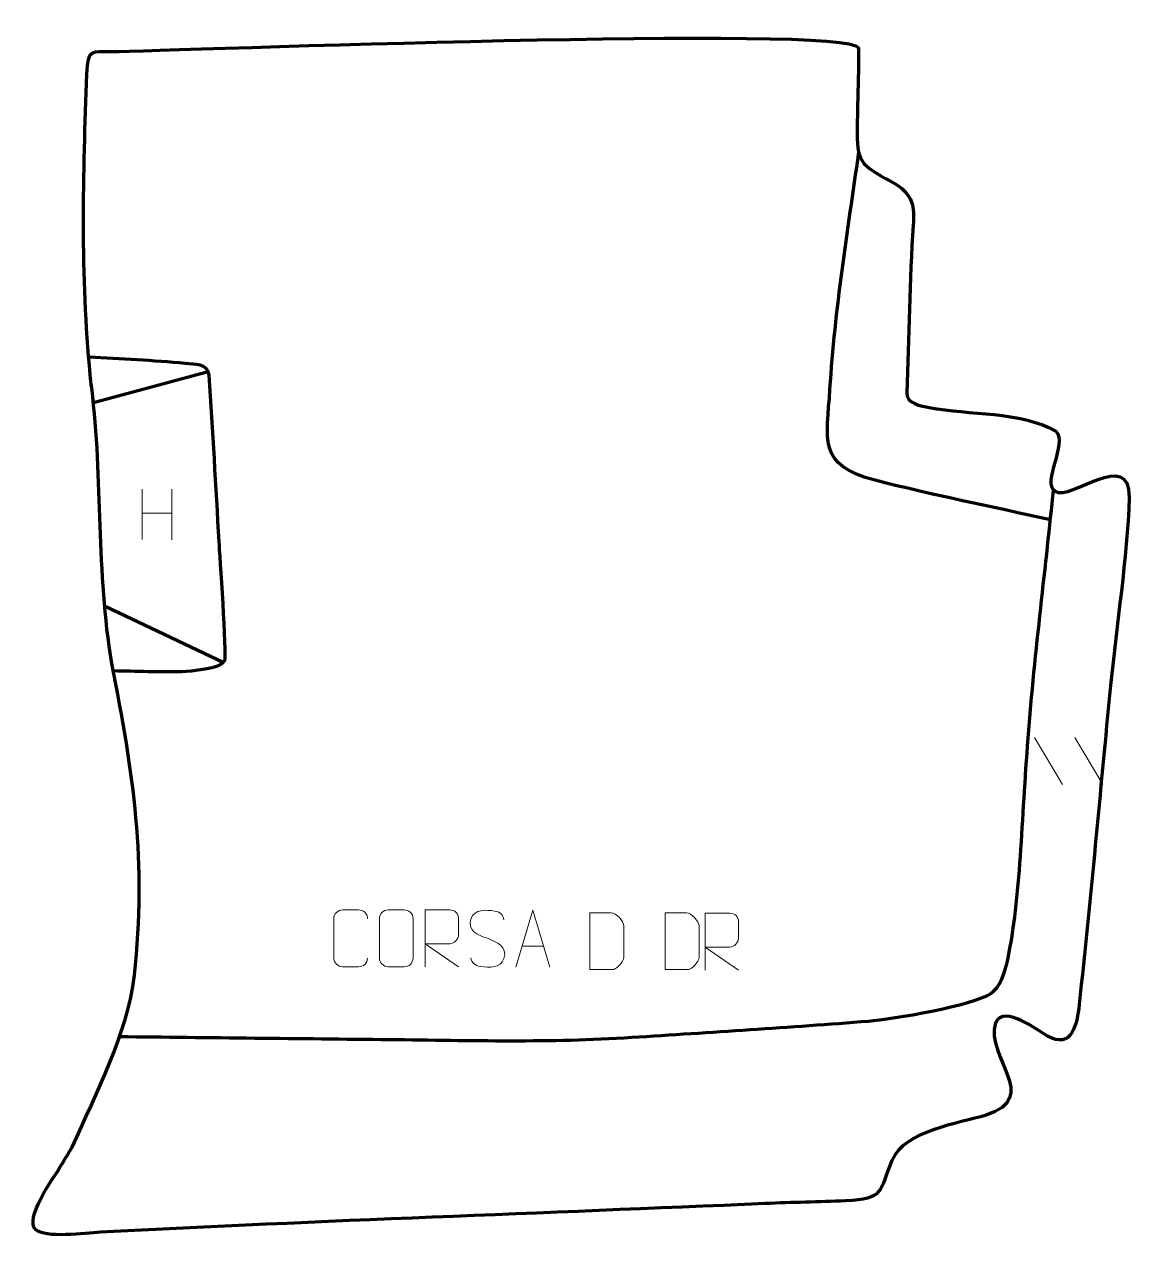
# Model space of a CAD drawing. Header units: millimetres. Extents: x 974 to 1459, y 238 to 771.
import ezdxf

# ---------------------------------------------------------------- set-up
doc = ezdxf.new("R2010")
doc.units = ezdxf.units.MM
doc.header["$MEASUREMENT"] = 0
doc.layers.add('layer 2', color=7, linetype='Continuous')
doc.layers.add('layer 3', color=7, linetype='Continuous')

msp = doc.modelspace()

# ---------------------------------------------------------------- linework, layer by layer
at = {"layer": 'layer 2', "color": 142, "lineweight": 158}
for points, knots in [([(1424.2697, 553.6105), (1398.9091, 559.2843), (1372.4292, 564.5556), (1347.3549, 570.9825), (1347.3549, 570.9825), (1321.7614, 577.5424), (1326.1198, 588.9898), (1327.4833, 611.0409), (1327.4833, 611.0409), (1329.6543, 646.1494), (1335.2504, 680.1184), (1340.1424, 714.8671)], [0, 0, 0, 0, 0.25, 0.25, 0.25, 0.25, 0.5, 0.5, 0.5, 0.5, 1, 1, 1, 1]), ([(1012.9428, 487.4377), (1022.4666, 487.3127), (1033.8814, 486.7295), (1043.1773, 487.1221), (1043.1773, 487.1221), (1046.4892, 487.262), (1060.4315, 488.264), (1061.8593, 491.8263), (1061.8593, 491.8263), (1062.8045, 494.1844), (1059.6787, 539.0678), (1059.3966, 543.9305), (1059.3966, 543.9305), (1057.986, 568.3788), (1056.7165, 592.6393), (1054.9557, 617.0806), (1054.9557, 617.0806), (1054.5809, 622.2834), (1048.5142, 621.9116), (1044.5509, 622.2835), (1044.5509, 622.2835), (1030.6482, 623.5883), (1016.1462, 624.3013), (1002.1652, 624.9868)], [0, 0, 0, 0, 0.14285714, 0.14285714, 0.14285714, 0.14285714, 0.28571429, 0.28571429, 0.28571429, 0.28571429, 0.42857143, 0.42857143, 0.42857143, 0.42857143, 0.57142857, 0.57142857, 0.57142857, 0.57142857, 0.71428571, 0.71428571, 0.71428571, 0.71428571, 1, 1, 1, 1]), ([(1015.7287, 326.7853), (1055.1757, 326.3584), (1094.6228, 325.9315), (1134.0698, 325.5047), (1134.0698, 325.5047), (1170.2761, 325.1128), (1204.3579, 324.0899), (1240.5145, 326.4418), (1240.5145, 326.4418), (1275.136, 328.6938), (1309.7531, 330.8325), (1344.3404, 333.5838), (1344.3404, 333.5838), (1354.681, 334.4096), (1390.5075, 340.4135), (1398.107, 345.7274), (1398.107, 345.7274), (1401.8861, 348.3699), (1404.1076, 353.9445), (1405.4767, 360.4565), (1405.4767, 360.4565), (1411.152, 387.4498), (1411.6864, 422.3469), (1414.4433, 457.79), (1414.4433, 457.79), (1417.4357, 496.2614), (1422.5166, 535.412), (1425.5367, 566.7369)], [0, 0, 0, 0, 0.125, 0.125, 0.125, 0.125, 0.25, 0.25, 0.25, 0.25, 0.375, 0.375, 0.375, 0.375, 0.5, 0.5, 0.5, 0.5, 0.625, 0.625, 0.625, 0.625, 0.75, 0.75, 0.75, 0.75, 1, 1, 1, 1])]:
    msp.add_open_spline(points, degree=3, knots=knots, dxfattribs=at)
for points in [[(1004.1887, 605.2207), (1004.1887, 605.2207), (1054.5939, 618.8299), (1054.5939, 618.8299)], [(1009.1157, 515.9552), (1009.1157, 515.9552), (1061.4598, 491.0412), (1061.4598, 491.0412)]]:
    msp.add_open_spline(points, degree=3, dxfattribs=at)
at = {"layer": 'layer 2', "color": 250, "lineweight": 9}
for points in [[(1025.5431, 567.1626), (1025.5431, 567.1626), (1025.5431, 544.9699), (1025.5431, 544.9699)], [(1038.6588, 567.1626), (1038.6588, 567.1626), (1038.6588, 544.8123), (1038.6588, 544.8123)], [(1025.5606, 556.5202), (1025.5606, 556.5202), (1038.6588, 556.5202), (1038.6588, 556.5202)], [(1417.1699, 458.0162), (1417.1699, 458.0162), (1429.5342, 437.4719), (1429.5342, 437.4719)], [(1434.8998, 458.0162), (1434.8998, 458.0162), (1447.2641, 437.4719), (1447.2641, 437.4719)]]:
    msp.add_open_spline(points, degree=3, dxfattribs=at)
at = {"layer": 'layer 3', "color": 242, "lineweight": 158}
msp.add_open_spline([(1354.3071, 702.2314), (1340.7079, 709.5193), (1339.278, 710.4622), (1339.4003, 726.4278), (1339.4003, 726.4278), (1339.4613, 730.4545), (1340.3301, 759.6691), (1339.926, 760.8994), (1339.926, 760.8994), (1336.5424, 771.201), (1037.5456, 759.5236), (1012.3065, 759.2157), (1012.3065, 759.2157), (1003.5358, 759.1166), (1001.7859, 760.9014), (1001.3507, 749.3547), (1001.3507, 749.3547), (999.7159, 705.9822), (998.5453, 660.4072), (1002.8305, 617.3274), (1002.8305, 617.3274), (1003.0234, 615.4123), (1003.2332, 613.5027), (1003.4547, 611.5908), (1003.4547, 611.5908), (1008.5216, 571.2258), (1005.3836, 530.718), (1012.3322, 490.5788), (1012.3322, 490.5788), (1021.8771, 441.6689), (1027.6265, 403.8843), (1022.2562, 353.6627), (1022.2562, 353.6627), (1018.9922, 327.5145), (1005.5064, 302.0893), (994.8557, 278.1456), (994.8557, 278.1456), (993.0367, 275.1311), (991.2002, 272.1297), (989.3666, 269.1243), (989.3666, 269.1243), (986.2367, 263.9944), (973.8787, 246.9433), (978.8454, 242.0553), (978.8454, 242.0553), (982.9393, 238.0263), (1000.8494, 240.5233), (1007.1274, 240.8519), (1007.1274, 240.8519), (1104.303, 245.9389), (1201.8452, 249.2097), (1299.0936, 253.4623), (1299.0936, 253.4623), (1310.8441, 253.977), (1322.6538, 254.1089), (1334.3003, 254.6369), (1334.3003, 254.6369), (1351.4345, 255.4137), (1349.0859, 258.7491), (1354.6995, 272.4215), (1354.6995, 272.4215), (1359.9905, 285.308), (1383.9693, 288.7171), (1396.0675, 292.2019), (1396.0675, 292.2019), (1420.2593, 300.4109), (1395.582, 317.3502), (1400.06, 332.8326), (1400.06, 332.8326), (1404.1753, 340.9642), (1418.5787, 329.4395), (1422.9561, 326.9978), (1422.9561, 326.9978), (1433.7567, 320.9734), (1435.8609, 332.0497), (1436.825, 340.8189), (1436.825, 340.8189), (1441.965, 387.5684), (1446.0118, 434.1467), (1450.6115, 480.9198), (1450.6115, 480.9198), (1453.2925, 508.0299), (1457.8362, 536.3898), (1458.8163, 563.3791), (1458.8163, 563.3791), (1459.0238, 585.6682), (1433.1775, 561.5038), (1426.201, 566.1685), (1426.201, 566.1685), (1420.1231, 570.2325), (1432.0334, 587.1348), (1426.6106, 592.5522), (1426.6106, 592.5522), (1410.7505, 601.615), (1388.6055, 599.5205), (1371.0421, 602.9092), (1371.0421, 602.9092), (1367.6669, 603.5604), (1360.9289, 604.8126), (1361.1377, 609.3873), (1361.1377, 609.3873), (1362.2492, 633.7288), (1362.2931, 658.8247), (1364.0046, 682.9645), (1364.0046, 682.9645), (1364.5755, 691.0149), (1364.3351, 696.5528), (1354.3071, 702.2314)], degree=3, knots=[0, 0, 0, 0, 0.03571429, 0.03571429, 0.03571429, 0.03571429, 0.07142857, 0.07142857, 0.07142857, 0.07142857, 0.10714286, 0.10714286, 0.10714286, 0.10714286, 0.14285714, 0.14285714, 0.14285714, 0.14285714, 0.17857143, 0.17857143, 0.17857143, 0.17857143, 0.21428571, 0.21428571, 0.21428571, 0.21428571, 0.25, 0.25, 0.25, 0.25, 0.28571429, 0.28571429, 0.28571429, 0.28571429, 0.32142857, 0.32142857, 0.32142857, 0.32142857, 0.35714286, 0.35714286, 0.35714286, 0.35714286, 0.39285714, 0.39285714, 0.39285714, 0.39285714, 0.42857143, 0.42857143, 0.42857143, 0.42857143, 0.46428571, 0.46428571, 0.46428571, 0.46428571, 0.5, 0.5, 0.5, 0.5, 0.53571429, 0.53571429, 0.53571429, 0.53571429, 0.57142857, 0.57142857, 0.57142857, 0.57142857, 0.60714286, 0.60714286, 0.60714286, 0.60714286, 0.64285714, 0.64285714, 0.64285714, 0.64285714, 0.67857143, 0.67857143, 0.67857143, 0.67857143, 0.71428571, 0.71428571, 0.71428571, 0.71428571, 0.75, 0.75, 0.75, 0.75, 0.78571429, 0.78571429, 0.78571429, 0.78571429, 0.82142857, 0.82142857, 0.82142857, 0.82142857, 0.85714286, 0.85714286, 0.85714286, 0.85714286, 0.89285714, 0.89285714, 0.89285714, 0.89285714, 0.92857143, 0.92857143, 0.92857143, 0.92857143, 1, 1, 1, 1], dxfattribs=at)
at = {"layer": 'layer 3', "color": 250, "lineweight": 9}
for points, knots in [([(1124.5469, 361.2499), (1124.4071, 358.9265), (1122.7299, 357.4469), (1120.5822, 357.4361), (1120.5822, 357.4361), (1118.2503, 357.4365), (1115.9184, 357.4365), (1113.5869, 357.4361), (1113.5869, 357.4361), (1111.6619, 357.3307), (1109.6898, 359.2152), (1109.701, 361.2325), (1109.701, 361.2325), (1109.7014, 367.0026), (1109.7014, 372.7723), (1109.701, 378.5416), (1109.701, 378.5416), (1109.7052, 380.6797), (1111.4519, 382.3989), (1113.6043, 382.3854), (1113.6043, 382.3854), (1115.93, 382.3854), (1118.2561, 382.3854), (1120.5822, 382.3854), (1120.5822, 382.3854), (1122.5288, 382.4209), (1124.5202, 380.9294), (1124.5469, 378.4918)], [0, 0, 0, 0, 0.125, 0.125, 0.125, 0.125, 0.25, 0.25, 0.25, 0.25, 0.375, 0.375, 0.375, 0.375, 0.5, 0.5, 0.5, 0.5, 0.625, 0.625, 0.625, 0.625, 0.75, 0.75, 0.75, 0.75, 1, 1, 1, 1]), ([(1133.6043, 382.3854), (1135.93, 382.3854), (1138.2561, 382.3854), (1140.5822, 382.3854), (1140.5822, 382.3854), (1142.5288, 382.421), (1144.5202, 380.9294), (1144.5469, 378.4918), (1144.5469, 378.4918), (1144.5465, 372.7449), (1144.5465, 366.9976), (1144.5469, 361.2499), (1144.5469, 361.2499), (1144.4071, 358.9265), (1142.7299, 357.4469), (1140.5822, 357.4361), (1140.5822, 357.4361), (1138.2503, 357.4365), (1135.9184, 357.4365), (1133.5869, 357.4361), (1133.5869, 357.4361), (1131.6619, 357.3307), (1129.6898, 359.2152), (1129.701, 361.2325), (1129.701, 361.2325), (1129.7013, 367.0026), (1129.7013, 372.7723), (1129.701, 378.5416), (1129.701, 378.5416), (1129.7052, 380.6797), (1131.4519, 382.3989), (1133.6043, 382.3854)], [0, 0, 0, 0, 0.11111111, 0.11111111, 0.11111111, 0.11111111, 0.22222222, 0.22222222, 0.22222222, 0.22222222, 0.33333333, 0.33333333, 0.33333333, 0.33333333, 0.44444444, 0.44444444, 0.44444444, 0.44444444, 0.55555556, 0.55555556, 0.55555556, 0.55555556, 0.66666667, 0.66666667, 0.66666667, 0.66666667, 0.77777778, 0.77777778, 0.77777778, 0.77777778, 1, 1, 1, 1]), ([(1149.7919, 357.4322), (1149.7919, 357.4322), (1149.7919, 382.3857), (1149.7919, 382.3857), (1149.7919, 382.3857), (1153.3867, 382.3857), (1156.9822, 382.3857), (1160.5774, 382.3857), (1160.5774, 382.3857), (1162.9027, 382.348), (1164.46, 380.858), (1164.4559, 378.4916), (1164.4559, 378.4916), (1164.4555, 376.4561), (1164.4555, 373.3967), (1164.4559, 371.3607), (1164.4559, 371.3607), (1164.4494, 369.4852), (1162.6371, 367.5434), (1160.6276, 367.5243), (1160.6276, 367.5243), (1160.6276, 367.5243), (1149.7919, 367.5243), (1149.7919, 367.5243), (1149.7919, 367.5243), (1149.7919, 367.5243), (1164.4466, 357.4322), (1164.4466, 357.4322)], [0, 0, 0, 0, 0.125, 0.125, 0.125, 0.125, 0.25, 0.25, 0.25, 0.25, 0.375, 0.375, 0.375, 0.375, 0.5, 0.5, 0.5, 0.5, 0.625, 0.625, 0.625, 0.625, 0.75, 0.75, 0.75, 0.75, 1, 1, 1, 1]), ([(1177.124, 369.909), (1172.8757, 371.3794), (1167.9676, 373.1752), (1169.9727, 378.6955), (1169.9727, 378.6955), (1171.4762, 382.8354), (1176.6898, 382.4469), (1180.2934, 381.8458), (1180.2934, 381.8458), (1183.154, 381.3686), (1184.0187, 380.1554), (1184.3293, 378.0713)], [0, 0, 0, 0, 0.25, 0.25, 0.25, 0.25, 0.5, 0.5, 0.5, 0.5, 1, 1, 1, 1]), ([(1189.6481, 357.2584), (1189.6481, 357.2584), (1197.0191, 382.2119), (1197.0191, 382.2119), (1197.0191, 382.2119), (1197.0191, 382.2119), (1204.589, 357.2584), (1204.589, 357.2584)], [0, 0, 0, 0, 0.33333333, 0.33333333, 0.33333333, 0.33333333, 1, 1, 1, 1]), ([(1222.1552, 356.1851), (1224.487, 356.1855), (1229.4372, 356.1615), (1231.7687, 356.1612), (1231.7687, 356.1612), (1233.6937, 356.0558), (1237.0123, 359.5974), (1237.0011, 361.6147), (1237.0011, 361.6147), (1237.0007, 367.3848), (1237.0007, 369.5545), (1237.0011, 375.3238), (1237.0011, 375.3238), (1236.9968, 377.4619), (1233.6223, 381.122), (1231.4699, 381.1085), (1231.4699, 381.1085), (1229.1442, 381.1085), (1224.4199, 381.1085), (1222.0938, 381.1085), (1222.0938, 381.1085), (1222.0942, 375.3616), (1222.1555, 361.9324), (1222.1552, 356.1851)], [0, 0, 0, 0, 0.14285714, 0.14285714, 0.14285714, 0.14285714, 0.28571429, 0.28571429, 0.28571429, 0.28571429, 0.42857143, 0.42857143, 0.42857143, 0.42857143, 0.57142857, 0.57142857, 0.57142857, 0.57142857, 0.71428571, 0.71428571, 0.71428571, 0.71428571, 1, 1, 1, 1]), ([(1255.1552, 356.1851), (1257.487, 356.1855), (1262.4372, 356.1615), (1264.7687, 356.1612), (1264.7687, 356.1612), (1266.6937, 356.0558), (1270.0123, 359.5974), (1270.0011, 361.6147), (1270.0011, 361.6147), (1270.0007, 367.3848), (1270.0007, 369.5545), (1270.0011, 375.3238), (1270.0011, 375.3238), (1269.9968, 377.4619), (1266.6223, 381.122), (1264.4699, 381.1085), (1264.4699, 381.1085), (1262.1442, 381.1085), (1257.4199, 381.1085), (1255.0938, 381.1085), (1255.0938, 381.1085), (1255.0942, 375.3616), (1255.1555, 361.9324), (1255.1552, 356.1851)], [0, 0, 0, 0, 0.14285714, 0.14285714, 0.14285714, 0.14285714, 0.28571429, 0.28571429, 0.28571429, 0.28571429, 0.42857143, 0.42857143, 0.42857143, 0.42857143, 0.57142857, 0.57142857, 0.57142857, 0.57142857, 0.71428571, 0.71428571, 0.71428571, 0.71428571, 1, 1, 1, 1]), ([(1272.6688, 355.9925), (1272.6688, 355.9925), (1272.6688, 380.946), (1272.6688, 380.946), (1272.6688, 380.946), (1276.2636, 380.946), (1279.8591, 380.946), (1283.4543, 380.946), (1283.4543, 380.946), (1285.7796, 380.9083), (1287.3369, 379.4183), (1287.3328, 377.0519), (1287.3328, 377.0519), (1287.3324, 375.0164), (1287.3324, 371.957), (1287.3328, 369.921), (1287.3328, 369.921), (1287.3263, 368.0455), (1285.514, 366.1037), (1283.5045, 366.0846), (1283.5045, 366.0846), (1283.5045, 366.0846), (1272.6688, 366.0846), (1272.6688, 366.0846), (1272.6688, 366.0846), (1272.6688, 366.0846), (1287.3235, 355.9925), (1287.3235, 355.9925)], [0, 0, 0, 0, 0.125, 0.125, 0.125, 0.125, 0.25, 0.25, 0.25, 0.25, 0.375, 0.375, 0.375, 0.375, 0.5, 0.5, 0.5, 0.5, 0.625, 0.625, 0.625, 0.625, 0.75, 0.75, 0.75, 0.75, 1, 1, 1, 1]), ([(1177.124, 369.9089), (1181.1426, 368.2622), (1186.1721, 366.3739), (1184.3381, 361.0136), (1184.3381, 361.0136), (1182.8783, 356.7472), (1177.9675, 357.0039), (1174.2414, 357.5586), (1174.2414, 357.5586), (1171.4914, 357.9684), (1170.2705, 359.1819), (1169.8925, 361.2941)], [0, 0, 0, 0, 0.25, 0.25, 0.25, 0.25, 0.5, 0.5, 0.5, 0.5, 1, 1, 1, 1])]:
    msp.add_open_spline(points, degree=3, knots=knots, dxfattribs=at)
msp.add_open_spline([(1192.3707, 366.5078), (1192.3707, 366.5078), (1201.8664, 366.5078), (1201.8664, 366.5078)], degree=3, dxfattribs=at)

doc.saveas('drawing.dxf')
